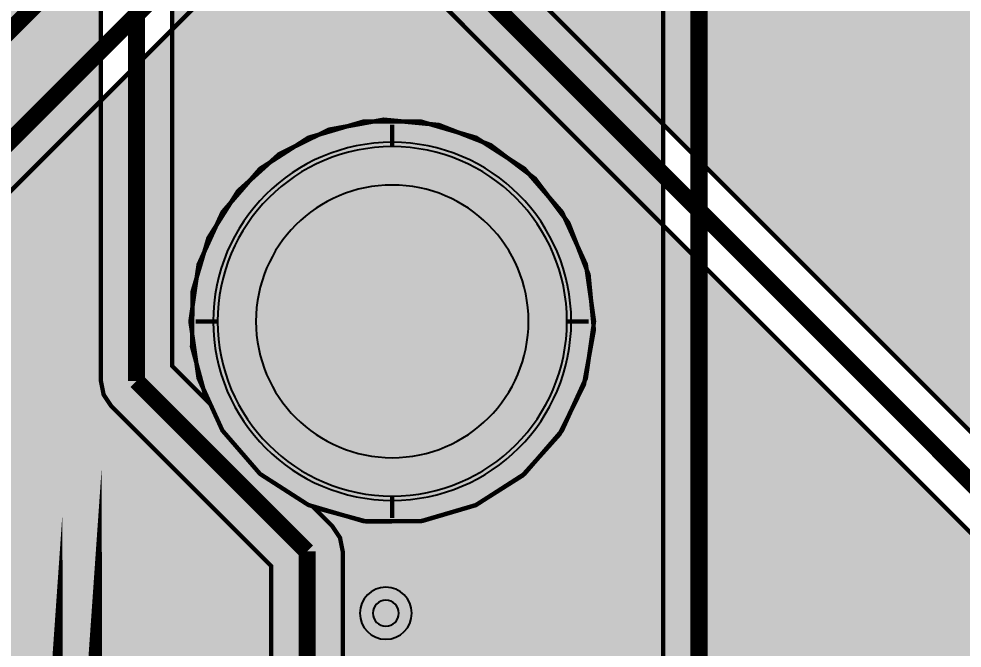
# Model space of a CAD drawing. Header units: millimetres. Extents: x -14.5 to 40, y -68.1 to 8.1.
# Drawn here: x 16.82 to 27.89, y -21.53 to -14.15 of the extents above; entities that cross this region are included whole.
import ezdxf

# ---------------------------------------------------------------- set-up
doc = ezdxf.new("R2010")
doc.units = ezdxf.units.MM
doc.header["$MEASUREMENT"] = 0
for name, color, linetype, true_color in [('Bottom-Layer', 7, 'Continuous', 0x0000ff), ('Bottom-Paste-Mask-Layer', 7, 'Continuous', 0x800000), ('Bottom-Silkscreen-Layer', 7, 'Continuous', 0x66cc33), ('Bottom-Solder-Mask-Layer', 7, 'Continuous', 0xaa00ff), ('Hole-Layer', 7, 'Continuous', 0x222222), ('Multi-Layer', 7, 'Continuous', 0xc0c0c0), ('Top-Layer', 7, 'Continuous', 0xff0000), ('Top-Paste-Mask-Layer', 7, 'Continuous', 0x808080), ('Top-Solder-Mask-Layer', 7, 'Continuous', 0x800080)]:
    doc.layers.add(name, color=color, linetype=linetype, true_color=true_color)

msp = doc.modelspace()

# ---------------------------------------------------------------- hatches: boundary and pattern name
at = {"layer": 'Bottom-Layer'}
for points in [[(0.7804628272145588, -0.4554013208026402), (20.521096470444153, -0.4554013208026415), (20.278382642208825, -0.6747527789197032), (20.181363229705525, -0.9871824481130179), (20.25713422792936, -1.3054336388773151), (20.48453398958034, -1.540623802353189), (20.800053340106682, -1.627068027366565), (21.115572690633027, -1.540623802353189), (21.342972452284002, -1.3054336388773151), (21.418743450507836, -0.9871824481130179), (21.321724038004536, -0.6747527789197033), (21.079010209769212, -0.45540132080264173), (39.11961083293278, -0.45540132080264295), (39.38158910920059, -0.6184956932182181), (39.544677419354855, -0.8804777434447761), (39.544677419354855, -6.251253482923635), (38.74636271751697, -5.452938781085753), (38.69725417988476, -5.410884148498444), (38.642260819110646, -5.37688457701295), (38.945762267159175, -5.087302204010164), (39.12749919796052, -4.70922447694285), (39.16407117553447, -4.291332660586261), (39.05076919430844, -3.8874344793923683), (38.802182010384, -3.549535838214281), (38.45031769420273, -3.3211445452108763), (38.04048227337396, -3.231668249156663), (37.62544613135931, -3.292627912402719), (37.25864929615894, -3.496174372476264), (36.98732050560838, -3.8160989997556394), (36.84639603801315, -4.21120831900093), (36.854021319112874, -4.630628078680451), (37.00921451818435, -5.020353816454386), (37.291992968504736, -5.330204470408644), (34.95268450571819, -5.330204470408646), (35.2942264310091, -5.053118569261782), (35.50921733110573, -4.669443711835037), (35.567228903859466, -4.233482542953649), (35.46005059866993, -3.806937944766673), (35.202851680155376, -3.450180044138344), (34.83203427697026, -3.213701848862676), (34.40008128016257, -3.1309728219456447), (33.96812828335487, -3.2137018488626783), (33.59731088016975, -3.4501800441383463), (33.3401119616552, -3.8069379447666756), (33.23293365646567, -4.233482542953651), (33.2909452292194, -4.669443711835039), (33.505936129316034, -5.053118569261783), (33.84747805460694, -5.330204470408646), (33.71247717696452, -5.330204470408647), (33.434971438609665, -5.153229531632076), (33.106026734754636, -5.142051625720194), (32.81714740073232, -5.2997801714868435), (32.64869257028562, -5.582538962462506), (32.647522238766314, -5.911671449614686), (32.81396196365121, -6.1956210609105735), (33.101712302450146, -6.355399990359809), (33.430728180154986, -6.34656166512475), (33.269091657949936, -6.70419492962401), (33.23492263753035, -7.095168579926056), (33.33207210039313, -7.47541836500478), (31.333620614631204, -9.473869850766707), (25.611245618885494, -9.473869850766707), (25.45498442134764, -9.172821462742828), (25.164334205611524, -8.997978259042224), (24.825160796277505, -9.000993584643489), (24.5376650633199, -9.180976631953257), (22.173658886900842, -9.180976631953257), (14.623374432347651, -1.6306921774000738), (14.566824358169416, -1.3387956883283028), (14.381623154787128, -1.1061973532359315), (14.109812019419438, -0.9856976523561423), (13.813092848919743, -1.0046503587582092), (13.558821734596922, -1.1587531544597174), (13.404718938895412, -1.4130242687825385), (13.385766232493344, -1.709743439282234), (13.506265933373134, -1.9815545746499224), (13.738864268465505, -2.1667557780322104), (14.030760757537275, -2.223305852210448), (18.864770135315073, -7.057315229988245), (18.57266677052079, -7.109758091402784), (18.33853944019171, -7.292128655448812), (18.21619825707502, -7.56251220589354), (18.233761223660565, -7.8587657656058285), (18.387191796197484, -8.112800583787275), (18.64122661437893, -8.266231156324196), (18.93748017409122, -8.283794122909736), (19.20786372453595, -8.161452939793044), (19.390234288581976, -7.927325609463965), (19.442677149996513, -7.63522224466968), (21.681327296098612, -9.873872390771783), (20.166557185724365, -9.873872390771783), (20.123379512357737, -9.830694717405153), (20.045718183131818, -9.497166564990337), (19.803747265376938, -9.25483954323824), (19.470333682216037, -9.17668781213658), (19.145881325809974, -9.286245919700244), (18.92809551186634, -9.550521627542043), (18.88256008124145, -9.889931166400608), (15.196337317466131, -6.203708402625294), (15.060390584911286, -6.112871700037218), (14.900030480060943, -6.080974091948186), (14.362451776913773, -6.080974091948186), (14.116062849158544, -5.914559046049026), (13.820633962326504, -5.881044212808034), (13.543228309682949, -5.9880375542054916), (13.346817759333305, -6.211251278992613), (13.27598806197612, -6.500015240030482), (13.346817759333305, -6.78877920106835), (13.543228309682949, -7.0119929258554725), (13.820633962326504, -7.11898626725293), (14.116062849158544, -7.085471434011938), (14.362451776913773, -6.919056388112778), (14.726457953332863, -6.919056388112778), (16.874824792304615, -9.067423227084534), (16.648440120917286, -9.308146704214282), (16.576717007835242, -9.630720117455992), (15.02643255328206, -11.181004572009167), (11.46242637686297, -11.181004572009167), (11.185791602473456, -11.004300550039568), (10.85775154731548, -10.99243328440153), (10.569071628143256, -11.14868632932702), (10.569071628143256, -7.156181419215696), (10.62229742142176, -6.852974903523984), (10.524095123716426, -6.561215610692671), (10.29836217434683, -6.351902897755932), (10.000030480060959, -6.275972821945644), (9.70169878577509, -6.351902897755932), (9.475965836405493, -6.5612156106926705), (9.37776353870016, -6.852974903523983), (9.430989331978664, -7.156181419215695), (9.430989331978664, -15.40001524003048), (9.474305010191001, -15.617777859735584), (9.597657625477789, -15.80238809461365), (10.176274102873288, -16.38100457200915), (8.062436536883299, -16.38100457200915), (7.816047609128071, -16.21458952610999), (7.52061872229603, -16.181074692868997), (7.243213069652473, -16.288068034266455), (7.0468025193028305, -16.511281759053574), (6.975972821945645, -16.800045720091447), (7.0468025193028305, -17.088809681129316), (7.243213069652473, -17.312023405916438), (7.520618722296029, -17.419016747313893), (7.81604760912807, -17.385501914072904), (8.062436536883299, -17.219086868173743), (10.005756441284827, -17.219086868173743), (9.878367682369916, -17.545513347705512), (9.946979135089949, -17.889133211789403), (10.1899584544784, -18.141607354597944), (10.530697257410235, -18.223333792266335), (11.403716022640529, -19.09635255749663), (11.539662755195375, -19.187189260084708), (11.700022860045713, -19.219086868173736), (13.500022860045712, -19.219086868173733), (13.660382964896053, -19.1871892600847), (13.796329697450899, -19.096352557496623), (19.869348462681174, -13.023333792266355), (20.112608781131797, -12.986762147102962), (20.32283553442852, -12.859021081031896), (20.467361746712186, -12.659960181492103), (30.680989331978594, -22.87358776675851), (30.680989331978594, -39.91567808134903), (30.405184954521232, -40.11980892048474), (30.27898900734556, -40.438888905797725), (30.340554765747495, -40.77644943593016), (30.571268832215623, -41.030434619837884), (30.90137859195048, -41.1240562019581), (31.231080772161555, -41.029009232122334), (31.231080772161555, -57.08756092311187), (31.06466572626239, -57.3339498508671), (31.031150893021398, -57.629378737699135), (31.138144234418856, -57.90678439034269), (31.361357959205975, -58.10319494069233), (31.650121920243844, -58.174024638049524), (31.93888588128171, -58.10319494069234), (32.16209960606883, -57.9067843903427), (32.26909294746629, -57.62937873769915), (32.235578114225305, -57.333949850867114), (32.06916306832615, -57.08756092311188), (32.06916306832615, -54.660890281363585), (33.72684400808925, -56.31857122112669), (33.783810971394466, -56.611370285811525), (33.970170695280174, -56.844279239056746), (34.24334380427028, -56.96408316100095), (33.88436570820181, -57.323061257069426), (33.54768713125368, -57.225956959103264), (33.21175218565539, -57.32560344015097), (32.982476643182274, -57.59058350446332), (32.93214799981663, -57.937352500361584), (33.07663420015405, -58.256578825672285), (33.37038068781349, -58.447614711953015), (33.720773144593124, -58.450229112695126), (34.01733753982025, -58.26359774249469), (34.1410708045634, -58.22296261415229), (34.24635255749665, -58.14630175739534), (36.246352557496664, -56.14630175739532), (36.33718926008474, -56.01035502484048), (36.369086868173774, -55.84999491999014), (36.369086868173774, -54.049994919990105), (36.33718926008474, -53.889634815139765), (36.246352557496664, -53.753688082584915), (33.61912242824485, -51.12645795333309), (33.61912242824485, -18.758546178009755), (33.66932729145154, -18.76643980348761), (33.72008026416053, -18.769080518161037), (34.88105537211071, -18.769080518161037), (34.88105537211071, -49.03761680322358), (34.71464032621155, -49.28400573097881), (34.68112549297056, -49.57943461781085), (34.788118834368014, -49.856840270454406), (35.011332559155136, -50.053250820804045), (35.300096520193, -50.12408051816123), (35.58886048123087, -50.053250820804045), (35.812074206017996, -49.856840270454406), (35.91906754741545, -49.57943461781085), (35.88555271417446, -49.284005730978805), (35.7191376682753, -49.03761680322358), (35.7191376682753, -18.873610626804272), (36.93170480529694, -17.66104348978263), (37.00055931568085, -18.09713021232886), (37.22622941908217, -18.476584527908688), (37.57653012808442, -18.745288801142003), (38.001501683989865, -18.864920527087197), (38.440534799289765, -18.818417872846933), (38.83101473202949, -18.612413029921097), (38.83101473202949, -44.955680491590115), (38.58410460362775, -44.8090541162235), (38.297597741122985, -44.7896190140066), (38.03314795059763, -44.90155745133538), (37.847662546456185, -45.120781241812125), (37.78105638811277, -45.40011531623064), (37.847662546456185, -45.67944939064915), (38.03314795059763, -45.89867318112589), (38.297597741122985, -46.010611618454675), (38.58410460362775, -45.991176516237765), (38.83101473202949, -45.844550140871156), (38.83101473202949, -49.575673091763036), (38.48073027747628, -49.92595754631623), (38.188833788404516, -49.98250762049447), (37.956235453312146, -50.16770882387676), (37.83573575243236, -50.43951995924445), (37.85468845883443, -50.73623912974414), (38.008791254535936, -50.99051024406696), (38.263062368858755, -51.144613039768466), (38.55978153935845, -51.16356574617053), (38.83159267472614, -51.04306604529075), (39.01679387810842, -50.81046771019838), (39.07334395228666, -50.51857122112661), (39.544677419354855, -50.04723775405843), (39.544677419354855, -59.31964163679399), (39.38158910920057, -59.58162368702056), (39.119610832932736, -59.744718059436124), (0.7804628272145905, -59.744718059436124), (0.5184901220502615, -59.58162925818852), (0.35540132080264114, -59.3196565530242), (0.35540132080264175, -0.8804628272145564), (0.5184901220502496, -0.6184901220502481)], [(22.2115945294905, -13.218965614649663), (22.4892885613752, -13.147349729858583), (22.70490919708512, -12.958271566775588), (22.812181138153598, -12.692310026401442), (22.788082278771064, -12.406544291444906), (22.637784581755277, -12.162303810421514), (22.393544100731884, -12.012006113405722), (22.10777836577535, -11.987907254023186), (21.8418168254012, -12.095179195091664), (21.652738662318207, -12.31079983080158), (21.58112277752712, -12.588493862686276), (19.410180593822872, -10.41755167898203), (19.470333682216037, -10.42335282794469), (19.53076583754736, -10.423308392215528), (19.696677821591102, -10.589220376259266), (19.832624554145948, -10.680057078847343), (19.992984658996292, -10.711954686936377), (26.148946803291977, -10.711954686936377), (26.144856529861098, -10.989960049749948), (26.262852591650983, -11.241715171826785), (26.479132145993216, -11.416434565322097), (26.750066040132083, -11.47887283160643), (27.02099993427095, -11.416434565322097), (27.237279488613186, -11.241715171826785), (27.35527555040307, -10.98996004974995), (27.35118527697219, -10.711954686936377), (31.607198221369362, -10.711954686936377), (31.767558326219703, -10.680057078847344), (31.90350505877455, -10.589220376259268), (33.47366396691089, -9.019061468122937), (33.530162042757354, -9.019061468122937), (33.30116002447641, -9.401234383428333), (33.2317688172931, -9.841328602812558), (33.332067020382965, -10.27542344501494), (31.353815082838658, -12.253675382559255), (31.26297838025058, -12.3896221151141), (31.23108077216155, -12.54998221996444), (31.231080772161555, -22.23845185732071)], [(18.831008382016766, -17.700045720091442), (18.926971348642557, -18.367482813406415), (19.207085899677644, -18.980848122822238), (19.648658820102547, -19.490450438794003), (20.215916498039707, -19.855004812403333), (20.86290309003398, -20.04497721638876), (21.5372035901794, -20.04497721638876), (22.184190182173662, -19.855004812403333), (22.75144786011083, -19.490450438794), (23.19302078053573, -18.980848122822234), (23.473135331570813, -18.36748281340641), (23.569098298196604, -17.700045720091442), (23.473135331570813, -17.032608626776472), (23.193020780535726, -16.419243317360646), (22.751447860110826, -15.909641001388884), (22.184190182173662, -15.54508662777955), (21.537203590179395, -15.355114223794125), (20.862903090033978, -15.355114223794125), (20.21591649803971, -15.54508662777955), (19.648658820102547, -15.909641001388884), (19.207085899677644, -16.419243317360646), (18.926971348642557, -17.032608626776472)], [(19.150049530099064, -17.700045720091442, 1), (23.250057150114305, -17.700045720091442, 1)]]:
    msp.add_hatch(color=256, dxfattribs=at).paths.add_polyline_path(points)
at = {"layer": 'Bottom-Paste-Mask-Layer'}
msp.add_hatch(color=256, dxfattribs=at).paths.add_polyline_path([(19.150049530099064, -17.700045720091442, 1), (23.250057150114305, -17.700045720091442, 1)])
at = {"layer": 'Bottom-Solder-Mask-Layer'}
msp.add_hatch(color=256, dxfattribs=at).paths.add_polyline_path([(19.09924942849886, -17.700045720091442, 1), (23.300857251714508, -17.700045720091442, 1)])
at = {"layer": 'Hole-Layer'}
msp.add_hatch(color=256, dxfattribs=at).paths.add_polyline_path([(19.600049530099064, -17.700045720091442, 1), (22.800057150114306, -17.700045720091442, 1)])
at = {"layer": 'Multi-Layer'}
msp.add_hatch(color=256, dxfattribs=at).paths.add_polyline_path([(19.150049530099064, -17.700045720091442, 1), (23.250057150114305, -17.700045720091442, 1)])
msp.add_hatch(color=256, dxfattribs=at).paths.add_polyline_path([(19.150049530099064, -17.700045720091442, 1), (23.250057150114305, -17.700045720091442, 1)])
msp.add_hatch(color=256, dxfattribs=at).paths.add_polyline_path([(19.150049530099064, -17.700045720091442, 1), (23.250057150114305, -17.700045720091442, 1)])
at = {"layer": 'Top-Layer'}
for points in [[(20.619119888239815, -20.400109220218308), (20.587222280150783, -20.239749115367967), (20.496385577562705, -20.103802382813118), (20.272572208658133, -19.879989013908546), (20.90136614294902, -20.05018613540823), (21.552743671077614, -20.042690282096288), (22.177454454662325, -19.85806821179922), (22.728264414918492, -19.51027910953983), (23.163527078403128, -19.02561914034075), (23.450332446634892, -18.440733208965035), (23.566995305087495, -17.799844256473683), (23.504694831722663, -17.15140958514101), (23.268141535058188, -16.54445702537628), (22.875221094907868, -16.024877965290262), (22.355642034821848, -15.63195752513994), (21.748689475057116, -15.395404228475465), (21.100254803724443, -15.333103755110631), (20.45936585123309, -15.449766613563234), (19.874479919857375, -15.736571981794999), (19.3898199506583, -16.171834645279635), (19.042030848398905, -16.722644605535802), (18.85740877810184, -17.34735538912051), (18.849912924789898, -17.998732917249107), (19.02011004628958, -18.627526851539997), (18.619119888239823, -18.22653669349024), (18.619119888239823, -13.751078232156466), (19.356649733299466, -13.751078232156466), (19.582245892586002, -13.657633243360705), (19.675690881381765, -13.432037084074171), (19.675690881381765, -12.982372177431245), (19.920643084445885, -13.023747368249342), (20.16232756432375, -12.966283463166548), (20.3624441568985, -12.819086868173759), (20.799895859791704, -12.819086868173759), (20.960255964642048, -12.787189260084729), (21.096202697196894, -12.69635255749665), (22.473575066733165, -11.318980187960378), (22.600002540005086, -11.318980187960378), (22.706059375823717, -11.300836367459782), (22.800053340106682, -11.248468578461285), (22.894047304389648, -11.300836367459782), (23.00010414020828, -11.318980187960378), (23.400104140208285, -11.318980187960378), (23.506084108097102, -11.300863449948043), (23.60002794005588, -11.248570752304648), (23.625385907556876, -11.266985897839012), (23.652428258862546, -11.282824311165282), (23.368691927487813, -11.377146862166537), (23.16226355688647, -11.59345769680098), (23.081302725965983, -11.88129166495978), (23.14469753384651, -12.17349732490354), (23.33765802097185, -12.401903322586895), (23.61516665521371, -12.513222715733798), (23.912480887234782, -12.481484776180421), (24.160237537082526, -12.314093940631995), (24.300635170325048, -12.050102361316908), (24.300919127915883, -11.751099069131916), (24.161023162769116, -11.486841300457028), (23.913584895153203, -11.318980187960378), (24.199951739903483, -11.318980187960378), (24.294765633012137, -11.304565991809868), (24.381012192024382, -11.2626258626299), (24.381012192024382, -25.729151638303275), (24.412909800113418, -25.88951174315362), (24.503746502701492, -26.025458475708465), (25.64192405384811, -27.16363602685508), (25.64192405384811, -28.435059690119385), (25.735369042643875, -28.660655849405916), (25.960965201930406, -28.75410083820168), (26.156922783845566, -28.75410083820168), (26.156922783845566, -28.85397510795022), (26.188820391934602, -29.014335212800564), (26.279657094522676, -29.15028194535541), (27.22641223324144, -30.097037084074174), (26.788016256032517, -30.097037084074174), (26.56242009674598, -30.190482072869937), (26.468975107950218, -30.41607823215647), (26.468975107950218, -31.316078232156467), (26.56242009674598, -31.541674391443003), (26.788016256032517, -31.635119380238766), (27.588016256032514, -31.635119380238766), (27.771280596977522, -31.577232277707484), (27.888041656083317, -31.42457714226171), (28.00480271518911, -31.577232277707484), (28.188067056134116, -31.635119380238766), (28.988067056134117, -31.635119380238766), (29.21366321542065, -31.541674391443003), (29.307108204216412, -31.316078232156467), (29.307108204216412, -30.41607823215647), (29.21366321542065, -30.190482072869937), (28.988067056134117, -30.097037084074174), (28.411639582862193, -30.097037084074174), (27.0687033369897, -28.75410083820168), (27.190962661925326, -28.75410083820168), (27.416558821211858, -28.660655849405916), (27.51000381000762, -28.435059690119385), (27.51000381000762, -26.575064770129543), (27.416558821211858, -26.34946861084301), (27.190962661925326, -26.25602362204725), (26.569203720512927, -26.25602362204725), (26.613273081260353, -26.115903343508382), (26.623369352337445, -25.969363702711657), (33.82365253688806, -18.769080518161037), (35.0800822961646, -18.769080518161037), (35.324602997206, -18.7035613937843), (35.50360457387066, -18.524559817119634), (35.5691236982474, -18.280039116078235), (35.5691236982474, -16.920037084074167), (35.567707832494364, -16.88285067163332), (35.56346843362428, -16.845879582343557), (35.67624359755133, -16.90035752862329), (35.800081280162566, -16.91907416814833), (37.23018412364142, -16.919074168148335), (37.011343547506335, -17.27427664811432), (36.931168270433496, -17.683705426393782), (36.99986954240485, -18.095215006800657), (37.20869746085955, -18.456394878901804), (37.531055372110735, -18.72124460344554), (37.531055372110735, -29.470570202208663), (29.12433879440953, -38.06161204876076), (29.075781995133838, -37.99620904347408), (29.019119888239786, -37.937687923365566), (29.019119888239786, -36.00010922021828), (28.987222280150753, -35.83974911536794), (28.896385577562675, -35.70380238281309), (21.946684032951264, -28.75410083820168), (22.821137922275845, -28.75410083820168), (23.046734081562377, -28.660655849405916), (23.14017907035814, -28.435059690119385), (23.14017907035814, -26.575064770129543), (23.046734081562377, -26.34946861084301), (22.821137922275845, -26.25602362204725), (21.591140462280926, -26.25602362204725), (21.365544302994394, -26.34946861084301), (21.27209931419863, -26.575064770129543), (21.27209931419863, -28.079516119449043), (20.619119888239815, -27.426536693490227)], [(16.219122428244887, -17.400038100076173), (16.187224820155855, -17.239677995225833), (16.096388117567777, -17.103731262670983), (14.927712735008555, -15.935055880111761), (15.39154432308865, -15.935055880111761), (15.617140482375182, -15.841610891315998), (15.710585471170946, -15.616014732029466), (15.710585471170946, -14.752006604013209), (15.622660037710302, -14.532068474930066), (15.407346964693934, -14.433357061901559), (15.407346964693934, -13.841362712725426), (15.439758699517402, -13.841362712725426), (15.665354858803934, -13.747917723929662), (15.758799847599697, -13.52232156464313), (15.758799847599697, -13.491362712725426), (16.729964875275716, -13.491362712725426), (16.839898176534174, -13.677714281678334), (17.043441706883417, -13.751078232156466), (17.78103759207523, -13.751078232156466), (17.78103759207523, -18.40010922021832), (17.812935200164265, -18.56046932506866), (17.90377190275234, -18.69641605762351), (19.781037592075222, -20.573681746946388), (19.781037592075222, -23.912148206992246), (19.464632264371307, -23.784398934643626), (19.128604531729728, -23.843708047609383), (18.875050509807604, -24.072055515193632), (18.781008128016254, -24.400061976123954), (18.875050509807604, -24.728068437054276), (19.128604531729728, -24.956415904638522), (19.464632264371307, -25.015725017604282), (19.781037592075222, -24.88797574525566), (19.781037592075222, -26.25602362204725), (18.594950469900944, -26.25602362204725), (18.369354310614412, -26.34946861084301), (18.27590932181865, -26.575064770129543), (18.27590932181865, -28.435059690119385), (18.369354310614412, -28.660655849405916), (18.594950469900944, -28.75410083820168), (19.016308093033157, -28.75410083820168), (20.15219074479846, -29.889983489966983), (19.03384810769622, -29.889983489966983), (18.808251948409684, -29.983428478762747), (18.71480695961392, -30.20902463804928), (18.71480695961392, -31.12215010471712), (16.219122428244887, -28.626465573348085)], [(19.150049530099064, -17.700045720091442, 1), (23.250057150114305, -17.700045720091442, 1)]]:
    msp.add_hatch(color=256, dxfattribs=at).paths.add_polyline_path(points)
at = {"layer": 'Top-Paste-Mask-Layer'}
msp.add_hatch(color=256, dxfattribs=at).paths.add_polyline_path([(19.150049530099064, -17.700045720091442, 1), (23.250057150114305, -17.700045720091442, 1)])
at = {"layer": 'Top-Solder-Mask-Layer'}
msp.add_hatch(color=256, dxfattribs=at).paths.add_polyline_path([(19.09924942849886, -17.700045720091442, 1), (23.300857251714508, -17.700045720091442, 1)])

# ---------------------------------------------------------------- linework, layer by layer
at = {"layer": 'Bottom-Layer'}
for points, const_width in [([(14.900030480060963, -6.500015240030481), (31.100030480060965, -22.700015240030485)], 0.2), ([(12.600015240030482, -18.40004572009144), (19.000015240030482, -12.000045720091443)], 0.2), ([(13.500022860045723, -18.80004572009144), (19.900022860045723, -12.400045720091441)], 0.2), ([(31.23108077216155, -12.54998221996444), (31.231080772161555, -22.23845185732071), (22.2115945294905, -13.218965614649663)], 0.05080010160020321), ([(20.467361746712186, -12.659960181492103), (30.680989331978594, -22.87358776675851), (30.680989331978594, -39.91567808134903)], 0.05080010160020321), ([(13.796329697450899, -19.096352557496623), (19.869348462681174, -13.023333792266355)], 0.05080010160020321), ([(21.200053340106685, -15.652581915163832), (21.200053340106685, -15.393501397002796)], 0.05080010160020321), ([(19.152589535179075, -17.700045720091442), (18.893509017018037, -17.700045720091442)], 0.05080010160020321), ([(23.247517145034294, -17.700045720091442), (23.506597663195333, -17.700045720091442)], 0.05080010160020321), ([(21.200053340106685, -19.74750952501905), (21.200053340106685, -20.00659004318009)], 0.05080010160020321)]:
    msp.add_lwpolyline(points, dxfattribs=dict(at, const_width=const_width))
at = {"layer": 'Bottom-Layer', "const_width": 0.05080010160020321}
msp.add_lwpolyline([(18.831008382016766, -17.700045720091442), (18.926971348642557, -18.367482813406415), (19.207085899677644, -18.980848122822238), (19.648658820102547, -19.490450438794003), (20.215916498039707, -19.855004812403333), (20.86290309003398, -20.04497721638876), (21.5372035901794, -20.04497721638876), (22.184190182173662, -19.855004812403333), (22.75144786011083, -19.490450438794), (23.19302078053573, -18.980848122822234), (23.473135331570813, -18.36748281340641), (23.569098298196604, -17.700045720091442), (23.473135331570813, -17.032608626776472), (23.193020780535726, -16.419243317360646), (22.751447860110826, -15.909641001388884), (22.184190182173662, -15.54508662777955), (21.537203590179395, -15.355114223794125), (20.862903090033978, -15.355114223794125), (20.21591649803971, -15.54508662777955), (19.648658820102547, -15.909641001388884), (19.207085899677644, -16.419243317360646), (18.926971348642557, -17.032608626776472)], close=True, dxfattribs=at)
at = {"layer": 'Bottom-Layer'}
msp.add_lwpolyline([(19.150049530099064, -17.700045721159604, 1), (23.250057150114305, -17.700045721159604), (23.250057150114305, -17.700045719023283, 1), (19.150049530099064, -17.700045719023283)], format="xyb", dxfattribs=at)
at = {"layer": 'Bottom-Paste-Mask-Layer'}
msp.add_lwpolyline([(19.150049530099064, -17.700045721159604, 1), (23.250057150114305, -17.700045721159604), (23.250057150114305, -17.700045719023283, 1), (19.150049530099064, -17.700045719023283)], format="xyb", dxfattribs=at)
at = {"layer": 'Bottom-Silkscreen-Layer', "const_width": 0.25400050800101603}
for points in [[(17.67232507894912, -23.43430253401902), (17.671112479467332, -22.94113635237034), (17.668705633360783, -22.97554320382928)], [(17.209372949659617, -22.985373732817546), (17.210585549141406, -23.478539914466232), (17.21299239524796, -23.444133063007293)]]:
    msp.add_lwpolyline(points, dxfattribs=at)
at = {"layer": 'Bottom-Solder-Mask-Layer'}
msp.add_lwpolyline([(19.09924942849886, -17.700045720091442, 1), (23.300857251714508, -17.700045720091442, 1)], format="xyb", close=True, dxfattribs=at)
at = {"layer": 'Hole-Layer'}
for points in [[(19.600049530099064, -17.700045720091442, 1), (22.800057150114306, -17.700045720091442, 1)], [(20.97254508509017, -21.1250444500889, 1), (21.277543815087633, -21.1250444500889, 1)]]:
    msp.add_lwpolyline(points, format="xyb", close=True, dxfattribs=at)
at = {"layer": 'Multi-Layer'}
for points in [[(19.150049530099064, -17.700045721159604, 1), (23.250057150114305, -17.700045721159604), (23.250057150114305, -17.700045719023283, 1), (19.150049530099064, -17.700045719023283)], [(19.150049530099064, -17.700045721159604, 1), (23.250057150114305, -17.700045721159604), (23.250057150114305, -17.700045719023283, 1), (19.150049530099064, -17.700045719023283)], [(19.150049530099064, -17.700045721159604, 1), (23.250057150114305, -17.700045721159604), (23.250057150114305, -17.700045719023283, 1), (19.150049530099064, -17.700045719023283)], [(20.820043180086362, -21.125044449889174, 1), (21.430045720091442, -21.12504445045291), (21.430045720091442, -21.12504445028863, 1), (20.820043180086362, -21.12504444972489)]]:
    msp.add_lwpolyline(points, format="xyb", dxfattribs=at)
at = {"layer": 'Top-Layer'}
for points, const_width in [([(24.800053340106682, -25.72915163830328), (24.800053340106682, -10.599939039878082)], 0.2), ([(24.381012192024382, -11.2626258626299), (24.381012192024382, -25.729151638303275), (24.412909800113418, -25.88951174315362), (24.503746502701492, -26.025458475708465), (25.64192405384811, -27.16363602685508), (25.64192405384811, -28.435059690119385), (25.735369042643875, -28.660655849405916), (25.960965201930406, -28.75410083820168), (26.156922783845566, -28.75410083820168), (26.156922783845566, -28.85397510795022), (26.188820391934602, -29.014335212800564), (26.279657094522676, -29.15028194535541), (27.22641223324144, -30.097037084074174), (26.788016256032517, -30.097037084074174), (26.56242009674598, -30.190482072869937), (26.468975107950218, -30.41607823215647), (26.468975107950218, -31.316078232156467), (26.56242009674598, -31.541674391443003), (26.788016256032517, -31.635119380238766), (27.588016256032514, -31.635119380238766), (27.771280596977522, -31.577232277707484), (27.888041656083317, -31.42457714226171), (28.00480271518911, -31.577232277707484)], 0.05080010160020321), ([(18.200078740157483, -18.40010922021844), (18.200078740157483, -12.200109220218442)], 0.2), ([(17.78103759207523, -13.751078232156466), (17.78103759207523, -18.40010922021832), (17.812935200164265, -18.56046932506866), (17.90377190275234, -18.69641605762351), (19.781037592075222, -20.573681746946388), (19.781037592075222, -23.912148206992246)], 0.05080010160020321), ([(20.619119888239815, -27.426536693490227), (20.619119888239815, -20.400109220218308), (20.587222280150783, -20.239749115367967), (20.496385577562705, -20.103802382813118), (20.272572208658133, -19.879989013908546), (20.90136614294902, -20.05018613540823), (21.552743671077614, -20.042690282096288), (22.177454454662325, -19.85806821179922), (22.728264414918492, -19.51027910953983), (23.163527078403128, -19.02561914034075), (23.450332446634892, -18.440733208965035), (23.566995305087495, -17.799844256473683), (23.504694831722663, -17.15140958514101), (23.268141535058188, -16.54445702537628), (22.875221094907868, -16.024877965290262), (22.355642034821848, -15.63195752513994), (21.748689475057116, -15.395404228475465), (21.100254803724443, -15.333103755110631), (20.45936585123309, -15.449766613563234), (19.874479919857375, -15.736571981794999), (19.3898199506583, -16.171834645279635), (19.042030848398905, -16.722644605535802), (18.85740877810184, -17.34735538912051), (18.849912924789898, -17.998732917249107), (19.02011004628958, -18.627526851539997), (18.619119888239823, -18.22653669349024), (18.619119888239823, -13.751078232156466)], 0.05080010160020321), ([(21.200053340106685, -15.652581915163832), (21.200053340106685, -15.393501397002796)], 0.05080010160020321), ([(19.152589535179075, -17.700045720091442), (18.893509017018037, -17.700045720091442)], 0.05080010160020321), ([(23.247517145034294, -17.700045720091442), (23.506597663195333, -17.700045720091442)], 0.05080010160020321), ([(20.200078740157483, -20.400109220218443), (18.200078740157483, -18.40010922021844)], 0.2), ([(21.200053340106685, -19.74750952501905), (21.200053340106685, -20.00659004318009)], 0.05080010160020321), ([(20.200078740157483, -27.600109220218442), (20.200078740157483, -20.400109220218443)], 0.2)]:
    msp.add_lwpolyline(points, dxfattribs=dict(at, const_width=const_width))
msp.add_lwpolyline([(19.150049530099064, -17.700045721159604, 1), (23.250057150114305, -17.700045721159604), (23.250057150114305, -17.700045719023283, 1), (19.150049530099064, -17.700045719023283)], format="xyb", dxfattribs=at)
at = {"layer": 'Top-Paste-Mask-Layer'}
msp.add_lwpolyline([(19.150049530099064, -17.700045721159604, 1), (23.250057150114305, -17.700045721159604), (23.250057150114305, -17.700045719023283, 1), (19.150049530099064, -17.700045719023283)], format="xyb", dxfattribs=at)
at = {"layer": 'Top-Solder-Mask-Layer'}
msp.add_lwpolyline([(19.09924942849886, -17.700045720091442, 1), (23.300857251714508, -17.700045720091442, 1)], format="xyb", close=True, dxfattribs=at)

doc.saveas('drawing.dxf')
